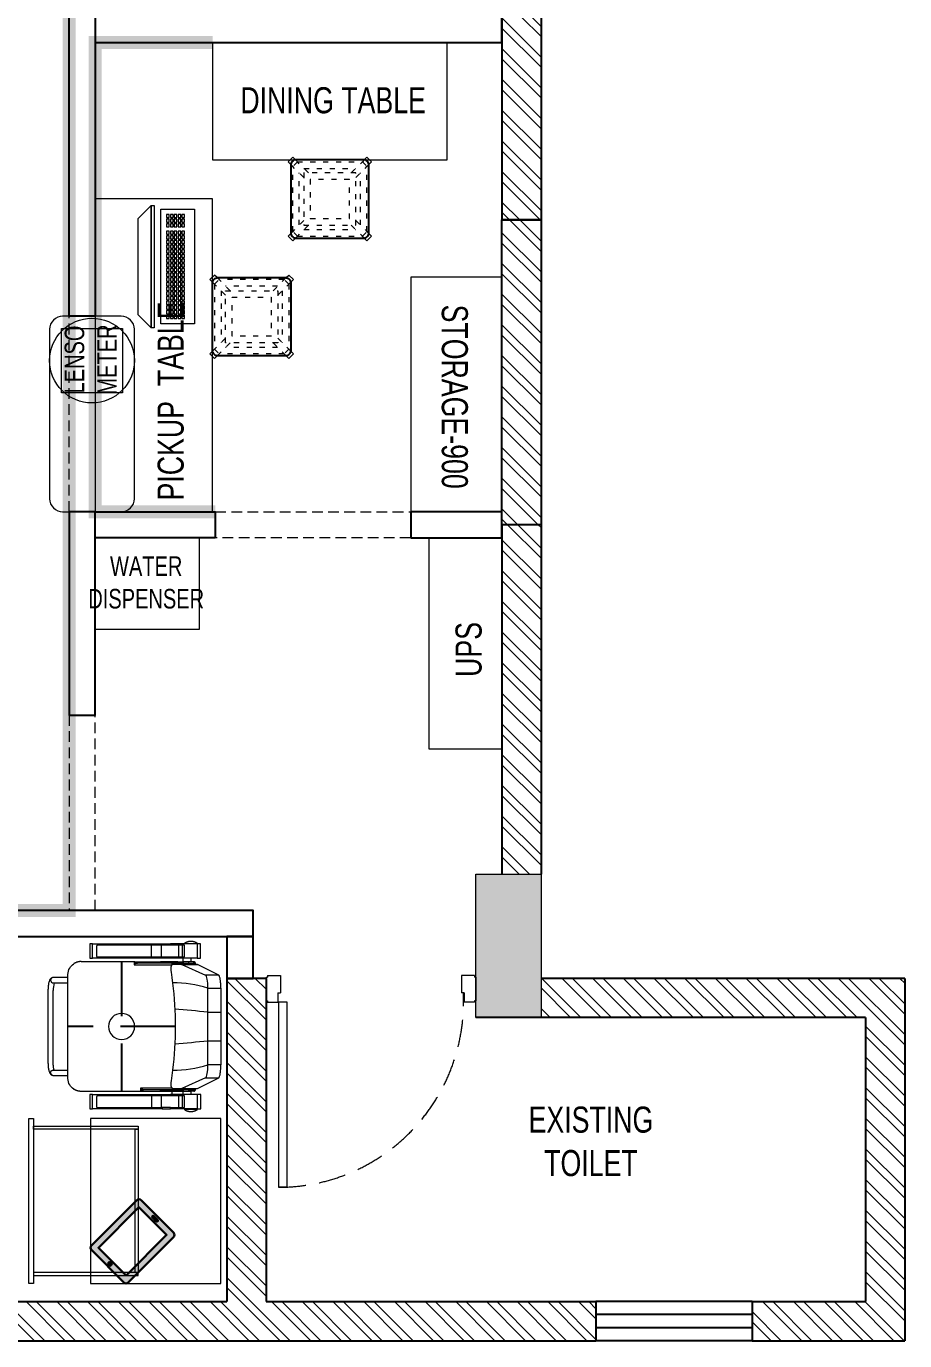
# Model space of a CAD drawing. Header units: feet. Extents: x 3060731 to 3073674, y -5462724 to -5455094.
# Drawn here: x 3070304 to 3073674, y -5462724 to -5457682 of the extents above; entities that cross this region are included whole.
import ezdxf

# ---------------------------------------------------------------- set-up
doc = ezdxf.new("R2010")
doc.units = ezdxf.units.FT
doc.header["$LTSCALE"] = 33
doc.header["$MEASUREMENT"] = 0
for name, pattern in [('a_p6_plan_L18$0$HIDDEN', [0.375, 0.25, -0.125]), ('ACAD_ISO03W100', [30, 12, -18]), ('HIDDEN', [9.525, 6.35, -3.175]), ('HIDDEN2', [4.7625, 3.175, -1.5875])]:
    doc.linetypes.add(name, pattern=pattern)
doc.layers.add('A-WALL', color=1, linetype='Continuous')
doc.layers.add('window', color=140, linetype='Continuous')
for name, color, linetype, lineweight in [('Column', 243, 'Continuous', 9), ('Door', 2, 'Continuous', 13), ('LENS-CURTAIN', 5, 'a_p6_plan_L18$0$HIDDEN', 9), ('LENS-DOOR', 34, 'Continuous', 20), ('LENS-FURNITURE', 13, 'Continuous', 9), ('LENS-PARTITION', 21, 'Continuous', 25), ('LENS-TEXT', 31, 'Continuous', 5), ('LENS_DIMENSION', 193, 'Continuous', 0), ('LENS_TEXT', 31, 'Continuous', 5), ('LK-EQPMT', 3, 'Continuous', 18), ('LK-FF&E WALL', 1, 'Continuous', 9), ('LK-FLUTTED FINISH', 20, 'Continuous', 30), ('LK-FURNITURE', 13, 'Continuous', 9), ('LK-IT', 3, 'Continuous', 18), ('LK-TILES FINISH', 251, 'Continuous', 5), ('LN-ELEVATION-1', 81, 'Continuous', 25), ('LN-ELEVATION-2', 103, 'Continuous', 20), ('LN-ELEVATION-3', 125, 'Continuous', 18), ('LN-ELEVATION-5', 167, 'Continuous', 5), ('LN-HATCH', 251, 'Continuous', 0)]:
    doc.layers.add(name, color=color, linetype=linetype, lineweight=lineweight)
doc.styles.add('LK TXT', font='GILC____.TTF', dxfattribs={"height": 100})
doc.styles.get("Standard").update_dxf_attribs({"font": 'GILC____.TTF'})
pattern_1 = [(315, (-2979398.29, 5461559.52), (58.8666395, 58.8666395), []), (315, (-2979398.29, 5461520.27), (58.8666395, 58.8666395), [])]

# ---------------------------------------------------------------- blocks, each defined once
blk = doc.blocks.new('*U42')
at = {"layer": 'LENS-DOOR'}
for p, q in [((548116.2, 1779287.2), (548116.2, 1778577.3)), ((548116.2, 1779287.2), (548149.7, 1779287.2)), ((548149.7, 1778577.3), (548149.7, 1779287.2)), ((547392.3, 1778571.7), (547397.9, 1778571.7)), ((547392.3, 1778481), (547392.3, 1778571.7)), ((547397.9, 1778577.3), (547437, 1778577.3)), ((547397.9, 1778571.7), (547397.9, 1778577.3)), ((547437, 1778540.9), (547437, 1778577.3)), ((547437, 1778540.9), (547448.2, 1778540.9)), ((547448.2, 1778475.4), (547448.2, 1778540.9)), ((548116.2, 1778577.3), (548149.7, 1778577.3)), ((548141.4, 1778475.4), (548141.4, 1778540.9)), ((548152.5, 1778540.9), (548141.4, 1778540.9)), ((548191.7, 1778577.3), (548152.5, 1778577.3)), ((548152.5, 1778540.9), (548152.5, 1778577.3)), ((548191.7, 1778571.7), (548191.7, 1778577.3)), ((548197.3, 1778571.7), (548191.7, 1778571.7)), ((548197.3, 1778481), (548197.3, 1778571.7)), ((547392.3, 1778481), (547397.9, 1778481)), ((547397.9, 1778475.4), (547397.9, 1778481)), ((547397.9, 1778475.4), (547448.2, 1778475.4)), ((548191.7, 1778475.4), (548141.4, 1778475.4)), ((548191.7, 1778475.4), (548191.7, 1778481)), ((548197.3, 1778481), (548191.7, 1778481))]:
    blk.add_line(p, q, dxfattribs=at)
at = {"layer": 'LENS-DOOR', "color": 7, "linetype": 'HIDDEN2'}
blk.add_ellipse((548149.7, 1778577.3), major_axis=(-710, 0), ratio=1, start_param=-1.570791, end_param=0.051209, dxfattribs=at)
blk = doc.blocks.new('A$C050f36e8')
at = {"layer": 'Column'}
h = blk.add_hatch(color=8, dxfattribs=at)
h.dxf.hatch_style = 1
h.paths.add_polyline_path([(-12530, 0), (-12530, 585), (-12910, 585), (-12910, 0)])
h.paths.add_polyline_path([(-12530, 7045), (-12530, 7630), (-12910, 7630), (-12910, 7045)])
h.paths.add_polyline_path([(-8595, 7305), (-8595, 7630), (-9265, 7630), (-9265, 7305)])
h.paths.add_polyline_path([(-8595, 0), (-8595, 325), (-9265, 325), (-9265, 0)])
h.paths.add_polyline_path([(-4755, 0), (-4755, 325), (-5430, 325), (-5430, 0)])
h.paths.add_polyline_path([(-4755, 7305), (-4755, 7630), (-5430, 7630), (-5430, 7305)])
h.paths.add_polyline_path([(-1395, 6990), (-1395, 7630), (-1645, 7630), (-1645, 6990)])
h.paths.add_polyline_path([(-1395, 1240), (-1395, 1790), (-1645, 1790), (-1645, 1240)])
at = {"layer": 'LN-HATCH'}
h = blk.add_hatch(dxfattribs=at)
h.set_pattern_fill('ANSI32', color=256, scale=222, angle=-90)
h.set_pattern_definition(pattern_1)
h.paths.add_polyline_path([(-1395, 4300), (-1395, 6990), (-1545, 6990), (-1545, 4300)])
h.paths.add_polyline_path([(-1395, 1790), (-1395, 3130), (-1545, 3130), (-1545, 1790)])
h.paths.add_polyline_path([(-150, 1240), (-150, 150), (-585, 150), (-585, 0), (0, 0), (0, 1390), (-1395, 1390), (-1395, 1240)])
h.paths.add_polyline_path([(-1185, 0), (-1185, 150), (-2450, 150), (-2450, 1390), (-2600, 1390), (-2600, 150), (-4755, 150), (-4755, 0)])
h.paths.add_polyline_path([(-1645, 7480), (-1645, 7630), (-4755, 7630), (-4755, 7480)])
h.paths.add_polyline_path([(-9265, 7480), (-9265, 7630), (-12530, 7630), (-12530, 7480)])
h.paths.add_polyline_path([(-9265, 0), (-9265, 150), (-12530, 150), (-12530, 0)])
h = blk.add_hatch(dxfattribs=at)
h.set_pattern_fill('ANSI32', color=256, scale=222, angle=-90)
h.set_pattern_definition(pattern_1)
h.paths.add_polyline_path([(-1545, 4300), (-1395, 4300), (-1395, 3130), (-1545, 3130)])
at = {"layer": 'A-WALL'}
for p, q in [((-1545, 6990), (-1545, 4300)), ((-1395, 6990), (-1395, 4300)), ((-1395, 4300), (-1545, 4300)), ((-1545, 3130), (-1545, 1790)), ((-1395, 3130), (-1545, 3130)), ((-1395, 3130), (-1395, 1790)), ((-2600, 1390), (-2600, 150)), ((-2450, 1390), (-2600, 1390)), ((-2450, 1390), (-2450, 150)), ((0, 1390), (-1395, 1390)), ((0, 1390), (0, 0)), ((-150, 1240), (-1645, 1240)), ((-150, 1240), (-150, 150)), ((-4755, 150), (-2600, 150)), ((-2450, 150), (-1185, 150)), ((-1185, 150), (-1185, 0)), ((-585, 150), (-1185, 150)), ((-585, 150), (-150, 150)), ((-585, 150), (-585, 0)), ((-4755, 0), (-1185, 0)), ((-585, 0), (-1185, 0)), ((-585, 0), (0, 0))]:
    blk.add_line(p, q, dxfattribs=at)
blk.add_lwpolyline([(-1545, 4300), (-1395, 4300), (-1395, 3130), (-1545, 3130)], close=True, dxfattribs=at)
at = {"layer": 'Column'}
blk.add_lwpolyline([(-1395, 1790), (-1395, 1240), (-1645, 1240), (-1645, 1790)], close=True, dxfattribs=at)
at = {"layer": 'window'}
for p, q in [((-585, 100), (-1185, 100)), ((-585, 50), (-1185, 50))]:
    blk.add_line(p, q, dxfattribs=at)
at = {"layer": 'Door', "rotation": 180.0000000081038}
blk.add_blockref('*U42', (545747.3, 1779875.8), dxfattribs=at)
blk = doc.blocks.new('TRIAL SET CABINET 633x500')
at = {"layer": 'LENS-FURNITURE'}
h = blk.add_hatch(color=9, dxfattribs=at)
h.dxf.hatch_style = 1
edge = h.paths.add_edge_path()
edge.add_line((-8.5, -982), (115.9, -857.5))
edge.add_arc((107.4, -849), 12, 315, 405)
edge.add_line((115.9, -840.5), (-58, -666.6))
edge.add_arc((-66.5, -675.1), 12, 45, 135)
edge.add_line((-75, -666.6), (-199.5, -791))
edge.add_arc((-191, -799.5), 12, 135, 225)
edge.add_line((-199.5, -808), (-25.5, -982))
edge.add_arc((-17, -973.5), 12, 225, 315)
h.paths.add_polyline_path([(-17, -955.1), (89, -849), (-66.5, -693.5), (-172.6, -799.5)], flags=16)
edge = h.paths.add_edge_path(flags=16)
edge.add_line((-138.3, -741.9), (-124.2, -727.8))
edge.add_arc((-121.3, -730.6), 4, 45, 135, ccw=False)
edge.add_arc((-121.3, -730.6), 4, -45, 45, ccw=False)
edge.add_line((-118.5, -733.4), (-132.6, -747.6))
edge.add_arc((-135.5, -744.7), 4, 225, 315, ccw=False)
edge.add_arc((-135.5, -744.7), 4, 135, 225, ccw=False)
edge = h.paths.add_edge_path(flags=16)
edge.add_arc((44.8, -910.9), 7, 0, 360)
at = {"layer": 'LENS-FURNITURE', "lineweight": 0}
h = blk.add_hatch(dxfattribs=at)
h.set_pattern_fill('ANSI31', color=252, scale=10, angle=405)
h.set_pattern_definition([(90, (-3772352.8758, -3684050.3276), (-1.25, 2e-16), [])])
edge = h.paths.add_edge_path()
edge.add_line((-138.3, -741.9), (-124.2, -727.8))
edge.add_arc((-121.3, -730.6), 4, 45, 135, ccw=False)
edge.add_arc((-121.3, -730.6), 4, -45, 45, ccw=False)
edge.add_line((-118.5, -733.4), (-132.6, -747.6))
edge.add_arc((-135.5, -744.7), 4, 225, 315, ccw=False)
edge.add_arc((-135.5, -744.7), 4, 135, 225, ccw=False)
edge = h.paths.add_edge_path()
edge.add_arc((44.8, -910.9), 7, 0, 360)
blk.add_circle((0, 0), 50.1)
at = {"layer": 'LENS-FURNITURE'}
blk.add_lwpolyline([(119.4, -352.5), (119.4, -985.5), (-380.6, -985.5), (-380.6, -352.5)], close=True, dxfattribs=at)
at = {"layer": 'LENS-FURNITURE', "color": 146}
for points in [[(338.5, -352.5), (338.5, -985.5), (356.5, -985.5), (356.5, -352.5)], [(-63.5, -382.5), (-63.5, -394.5), (338.5, -394.5), (338.5, -382.5)], [(-63.5, -394.5), (-63.5, -943.5), (-51.5, -943.5), (-51.5, -394.5)], [(-63.5, -955.5), (-63.5, -943.5), (338.5, -943.5), (338.5, -955.5)]]:
    blk.add_lwpolyline(points, close=True, dxfattribs=at)
at = {"layer": 'LENS-FURNITURE', "color": 18, "lineweight": 30}
for points in [[(-8.5, -982), (115.9, -857.5, 0.414214), (115.9, -840.5), (-58, -666.6, 0.414214), (-75, -666.6), (-199.5, -791, 0.414214), (-199.5, -808), (-25.5, -982, 0.414214)], [(-138.3, -741.9), (-124.2, -727.8, -0.414214), (-118.5, -727.8), (-118.5, -727.8, -0.414214), (-118.5, -733.4), (-132.6, -747.6, -0.414214), (-138.3, -747.6), (-138.3, -747.6, -0.414214)]]:
    blk.add_lwpolyline(points, format="xyb", close=True, dxfattribs=at)
blk.add_lwpolyline([(-17, -955.1), (89, -849), (-66.5, -693.5), (-172.6, -799.5)], close=True, dxfattribs=at)
blk.add_circle((44.8, -910.9), 7, dxfattribs=at)
blk = doc.blocks.new('CHAIR UNIT')
at = {"layer": 'Defpoints', "linetype": 'HIDDEN'}
for p, q in [((0, 205.7), (0, -205.7)), ((-249, 0), (249, 0))]:
    blk.add_line(p, q, dxfattribs=at)
at = {"layer": 'LENS-FURNITURE'}
for points in [[(-197, 372.7), (-237.8, 291.7), (-237.8, 231.2, 0.110434), (-238, 230.4), (-238, 199.5), (-238, 199.4)], [(238, 199.4), (238, 199.5), (238, 230.4, 0.107055), (237.8, 231.2), (237.8, 291.7), (197, 372.7)], [(236, 193.5, -0.026868), (242.5, 193.2), (242.5, 193.5), (242.5, 193.7), (242.4, 194.2), (242.4, 194.5), (242.3, 194.8), (242.3, 195), (242.2, 195.2), (242.2, 195.5), (242.1, 195.7), (242, 196), (242, 196.2), (241.9, 196.5), (241.7, 196.9), (241.5, 197.4), (241.3, 197.9), (241.2, 198.1), (240.9, 198.5), (240.8, 198.8), (240.6, 199), (240.3, 199.4), (240.2, 199.6), (240, 199.8), (239.9, 200), (239.7, 200.2), (239.5, 200.4), (239.4, 200.6), (239.2, 200.7), (239, 200.9), (238.8, 201.1), (238.4, 201.4), (238, 201.7)], [(249, 73.3, 0.004277), (236, 73.4), (236, 193.3)], [(-249, 48.3, -0.00446), (-236, 48.4), (-236, 48.4), (-236.4, 48.5), (-238.1, 49), (-240.7, 49.9), (-242.8, 50.7), (-244.4, 51.5), (-245.5, 52.3), (-245.3, 52.5), (-245.1, 52.6), (-244.8, 52.9), (-244.5, 53.3), (-244.4, 53.5), (-244.2, 53.7), (-244.1, 53.8), (-244, 54), (-243.9, 54.2), (-243.6, 54.6), (-243.5, 54.8), (-243.4, 55), (-243.3, 55.2), (-243.2, 55.4), (-243.1, 55.7), (-243.1, 55.9), (-243, 56.1), (-242.9, 56.3), (-242.8, 56.7), (-242.7, 57), (-242.7, 57.2), (-242.6, 57.4), (-242.6, 57.6), (-242.6, 57.9), (-242.5, 58.1), (-242.5, 58.5), (-242.5, 58.8), (-242.5, 59)]]:
    blk.add_lwpolyline(points, format="xyb", dxfattribs=at)
for points in [[(-147.2, 331.1), (-147.2, 380.6), (-151.5, 380.5), (-155.9, 380.4), (-160.1, 380.3), (-164.3, 380.1), (-168.3, 379.8), (-172.2, 379.4), (-175.9, 379), (-179.3, 378.5), (-182.5, 378), (-185.5, 377.5), (-188.1, 376.9), (-190.5, 376.2), (-192.5, 375.6), (-194.2, 374.9), (-195.5, 374.1), (-196.4, 373.4), (-197, 372.7), (-197, 322.4)], [(-147.2, 380.6), (147.2, 380.6)], [(-54.8, 331.1), (-54.8, 380.6)], [(54.8, 331.1), (54.8, 380.6)], [(197, 322.4), (197, 372.7), (196.5, 373.4), (195.5, 374.1), (194.2, 374.9), (192.5, 375.6), (190.5, 376.2), (188.2, 376.9), (185.5, 377.5), (182.6, 378), (179.4, 378.5), (175.9, 379), (172.2, 379.4), (168.4, 379.8), (164.3, 380.1), (160.2, 380.3), (155.9, 380.4), (151.6, 380.5), (147.2, 380.6), (147.2, 331.1)], [(-261.5, 290.2), (-261.5, 303.2), (-316.5, 303.2), (-316.5, 290.2), (-261.5, 290.2), (-261.5, 187)], [(-237.8, 231.2), (-197, 322.4)], [(147.2, 331.1), (-147.2, 331.1)], [(197, 322.4), (237.8, 231.2)], [(197, 321.2), (197, 321.7), (197, 321.9)], [(316.5, 290.4), (316.5, 303.4), (261.5, 303.4), (261.5, 290.4), (316.5, 290.4), (316.5, 187.2)], [(-316.5, 290.7), (-318.5, 290.7), (-318.8, 290.3), (-319.1, 289.9), (-319.3, 289.4), (-319.9, 288.6), (-320.1, 288.1), (-320.4, 287.7), (-320.9, 286.8), (-321.2, 286.4), (-321.4, 285.9), (-321.6, 285.5), (-321.8, 285), (-322.3, 284.1), (-322.5, 283.6), (-322.7, 283.2), (-322.9, 282.7), (-323.1, 282.2), (-323.3, 281.8), (-323.5, 281.3), (-323.8, 280.4), (-324, 279.9), (-324.1, 279.4), (-324.5, 278.4), (-324.6, 277.9), (-324.7, 277.5), (-324.9, 277), (-325, 276.5), (-325.2, 275.5), (-325.5, 274.5), (-325.6, 274), (-325.7, 273.5), (-325.9, 272), (-326.1, 270.5), (-326.1, 270), (-326.2, 269.5), (-326.2, 269), (-326.3, 268.5), (-326.3, 268), (-326.3, 267.5), (-326.3, 267), (-326.3, 266.5), (-326.4, 266), (-326.4, 265.4), (-326.3, 264.9), (-326.3, 264.4), (-326.3, 263.9), (-326.3, 262.9), (-326.2, 262.4), (-326.2, 261.9), (-326.1, 261.4), (-326.1, 260.9), (-325.9, 259.4), (-325.8, 258.9), (-325.7, 258.4), (-325.7, 257.9), (-325.6, 257.4), (-325.5, 256.9), (-325.4, 256.4), (-325.2, 255.9), (-325, 254.9), (-324.9, 254.4), (-324.7, 253.9), (-324.6, 253.4), (-324.5, 253), (-324, 251.5), (-323.8, 251), (-323.6, 250.5), (-323.5, 250.1), (-323.3, 249.6), (-323.1, 249.1), (-322.9, 248.7), (-322.7, 248.2), (-322.5, 247.7), (-322.3, 247.3), (-321.8, 246.4), (-321.6, 245.9), (-321.4, 245.5), (-321.2, 245), (-320.7, 244.1), (-320.4, 243.7), (-320.1, 243.2), (-319.9, 242.8), (-319.3, 242), (-319.1, 241.5), (-318.8, 241.1), (-318.5, 240.7), (-316.5, 240.7)], [(-318.5, 240.7), (-318.5, 290.7)], [(-316.5, 290.2), (-316.5, 187)], [(-248.5, 265.7), (-249.5, 266.7), (-261.5, 266.7)], [(-249.5, 234.7), (-249.5, 266.7)], [(-238, 277.2), (-242, 277.2), (-242, 283.1), (-242.2, 283.1), (-242.6, 283.1), (-242.8, 283), (-243, 283), (-243.1, 283), (-243.3, 283), (-243.5, 282.9), (-243.7, 282.9), (-244.1, 282.8), (-244.2, 282.7), (-244.4, 282.6), (-244.8, 282.5), (-244.9, 282.4), (-245.1, 282.3), (-245.3, 282.2), (-245.6, 282), (-245.8, 281.9), (-245.9, 281.8), (-246.1, 281.7), (-246.2, 281.5), (-246.4, 281.4), (-246.5, 281.3), (-246.6, 281.2), (-246.8, 281), (-246.9, 280.9), (-247, 280.7), (-247.1, 280.6), (-247.4, 280.3), (-247.5, 280.1), (-247.6, 280), (-247.7, 279.8), (-247.8, 279.6), (-247.9, 279.3), (-248.1, 278.9), (-248.2, 278.6), (-248.3, 278.4), (-248.3, 278.2), (-248.4, 278), (-248.4, 277.8), (-248.4, 277.6), (-248.4, 277.4), (-248.5, 277.3), (-248.5, 277.1), (-248.5, 276.9), (-248.5, 276.7)], [(-242.5, 257.7), (-242.5, 276.7), (-248.5, 276.7), (-248.5, 257.7)], [(-242.5, 249.3), (-242.5, 249.4), (-242.4, 249.6), (-242.2, 249.6), (-242, 249.6), (-242, 277.2), (-242.1, 277.2), (-242.1, 277.2), (-242.2, 277.1), (-242.2, 277.1), (-242.3, 277.1), (-242.3, 277), (-242.4, 277), (-242.4, 277), (-242.5, 276.9), (-242.5, 276.8), (-242.5, 276.8), (-242.5, 276.7), (-242.5, 276.7)], [(-238, 283.1), (-242, 283.1)], [(-238, 230.2), (-238, 230.4), (-238, 290.9), (-238, 291), (-238, 291.1), (-237.9, 291.2), (-237.9, 291.3), (-237.9, 291.4), (-237.9, 291.5), (-237.8, 291.6), (-237.8, 291.7)], [(238, 230.2), (238, 230.4), (238, 290.9), (238, 291), (238, 291.1), (238, 291.2), (238, 291.3), (237.9, 291.4), (237.9, 291.5), (237.9, 291.6), (237.8, 291.7)], [(248.5, 276.7), (248.5, 277.3), (248.4, 277.4), (248.4, 277.6), (248.4, 277.8), (248.4, 278), (248.3, 278.2), (248.1, 278.7), (248.1, 278.9), (247.9, 279.3), (247.9, 279.4), (247.8, 279.6), (247.7, 279.8), (247.6, 280), (247.5, 280.1), (247.4, 280.3), (247.1, 280.6), (247, 280.7), (246.9, 280.9), (246.8, 281), (246.6, 281.2), (246.5, 281.3), (246.1, 281.7), (245.9, 281.8), (245.8, 281.9), (245.6, 282), (245.3, 282.2), (245.1, 282.3), (244.9, 282.4), (244.8, 282.5), (244.4, 282.6), (244.2, 282.7), (244.1, 282.8), (243.9, 282.8), (243.7, 282.9), (243.5, 282.9), (243.3, 283), (243.1, 283), (242.9, 283), (242.8, 283), (242.6, 283.1), (242.2, 283.1), (242, 283.1), (242, 277.2), (238, 277.2)], [(242, 283.1), (238, 283.1)], [(242.5, 249.3), (242.4, 249.5), (242.4, 249.5), (242.4, 249.5), (242.4, 249.5), (242.2, 249.6), (242, 249.6), (242, 277.2), (242.1, 277.2), (242.1, 277.2), (242.2, 277.1), (242.2, 277.1), (242.3, 277.1), (242.3, 277), (242.4, 277), (242.4, 277), (242.5, 276.9), (242.5, 276.8), (242.5, 276.8), (242.5, 276.7), (242.5, 276.7)], [(242.5, 257.7), (242.5, 276.7), (248.5, 276.7), (248.5, 257.7)], [(261.5, 266.9), (249.5, 266.9), (248.5, 265.9)], [(249.5, 266.9), (249.5, 234.9)], [(261.5, 290.4), (261.5, 187.2)], [(316.5, 240.9), (318.5, 240.9), (318.8, 241.3), (319.1, 241.7), (319.6, 242.6), (320.1, 243.4), (320.7, 244.3), (320.9, 244.8), (321.2, 245.2), (321.4, 245.6), (321.6, 246.1), (321.8, 246.5), (322.1, 247), (322.3, 247.5), (322.5, 247.9), (322.7, 248.4), (322.9, 248.9), (323.1, 249.3), (323.3, 249.8), (323.5, 250.3), (323.8, 251.2), (324, 251.7), (324.1, 252.2), (324.5, 253.1), (324.6, 253.6), (324.9, 254.6), (325, 255.1), (325.2, 256.1), (325.4, 256.6), (325.5, 257.1), (325.6, 257.6), (325.7, 258.1), (325.7, 258.6), (325.8, 259.1), (326, 260.1), (326.1, 261.1), (326.1, 261.6), (326.2, 262.1), (326.3, 263.1), (326.3, 263.6), (326.3, 264.1), (326.3, 264.6), (326.3, 265.1), (326.4, 265.6), (326.4, 266.1), (326.3, 266.6), (326.3, 267.1), (326.3, 267.7), (326.3, 268.2), (326.3, 268.7), (326.2, 269.7), (326.1, 270.2), (326.1, 270.7), (326, 271.7), (325.8, 272.7), (325.7, 273.2), (325.7, 273.7), (325.5, 274.7), (325.4, 275.2), (325.2, 275.7), (325, 276.7), (324.9, 277.2), (324.7, 277.6), (324.6, 278.1), (324.5, 278.6), (324.1, 279.6), (324, 280.1), (323.8, 280.6), (323.5, 281.5), (323.3, 282), (322.9, 282.9), (322.7, 283.4), (322.3, 284.3), (321.8, 285.2), (321.6, 285.7), (321.4, 286.1), (321.2, 286.6), (320.9, 287), (320.7, 287.5), (320.1, 288.3), (319.9, 288.8), (319.6, 289.2), (319.3, 289.6), (319.1, 290), (318.8, 290.5), (318.5, 290.9), (316.5, 290.9)], [(318.5, 290.9), (318.5, 240.9)], [(-266.5, 187), (-266.5, 241.7), (-311.5, 241.7), (-311.5, 187)], [(-266.5, 233.8), (-311.5, 233.8)], [(-266.5, 219.8), (-311.5, 219.8)], [(-261.5, 234.7), (-249.5, 234.7), (-248.5, 235.7)], [(-248.5, 215.4), (-248.5, 209.6), (-242.5, 209.6), (-242.5, 215.4), (-248.5, 215.4), (-248.5, 235.9)], [(-248.5, 209.6), (-248.5, 149.4)], [(-238, 201.8), (-238.2, 201.6), (-238.4, 201.5), (-238.6, 201.3), (-238.8, 201.1), (-238.9, 200.9), (-239.1, 200.8), (-239.3, 200.6), (-239.5, 200.4), (-239.7, 200.2), (-239.8, 200), (-240, 199.8), (-240.2, 199.6), (-240.3, 199.4), (-240.5, 199.2), (-240.6, 199), (-240.9, 198.6), (-241.1, 198.1), (-241.2, 197.9), (-241.4, 197.7), (-241.5, 197.4), (-241.6, 197.2), (-241.7, 197), (-241.8, 196.7), (-241.9, 196.5), (-241.9, 196.2), (-242, 196), (-242.1, 195.8), (-242.2, 195.5), (-242.2, 195.3), (-242.3, 195), (-242.3, 194.8), (-242.4, 194.5), (-242.4, 194), (-242.5, 193.7), (-242.5, 193.2), (-242.5, 232.1), (-242.2, 236.1), (-241.2, 240.1), (-239.5, 243.8), (-238, 246)], [(-242.5, 235.9), (-242.5, 215.4)], [(-242.5, 222.6), (-242.4, 223), (-242.4, 223.1), (-242.4, 223.1), (-242.4, 223.1), (-242.2, 223.4), (-242, 223.6)], [(-242.5, 209.6), (-242.5, 149.4)], [(-242, 249.6), (-240.7, 249.6), (-239.3, 249.6), (-238, 249.5)], [(-214.9, 189.4), (-208.1, 190.4), (-187.4, 193.3), (-166.6, 195.9), (-145.8, 198.2), (-125, 200.2), (-104.2, 201.9), (-83.3, 203.3), (-62.4, 204.4), (-41.5, 205.2), (-20.6, 205.7), (0.3, 205.8), (21.2, 205.6), (42.1, 205.2), (63, 204.4), (83.9, 203.3), (104.8, 201.9), (125.6, 200.2), (146.5, 198.2), (167.2, 195.8), (188, 193.2), (208.7, 190.3), (214.9, 189.4)], [(238, 246.1), (238.5, 245.4), (240.2, 242.4), (241.5, 239.1), (242.2, 235.6), (242.5, 232.1), (242.5, 193.2), (242.5, 84), (242.2, 81.9), (241.2, 79.8), (239.7, 77.4), (237.7, 75), (236, 73.4), (236, 73.4), (236.4, 73.5), (238.1, 74), (240.7, 74.9), (242.8, 75.7), (244.4, 76.5), (245.5, 77.3), (245.3, 77.5), (245.1, 77.6), (244.8, 77.9), (244.5, 78.3), (244.4, 78.5), (244.2, 78.7), (244.1, 78.8), (243.9, 79.2), (243.8, 79.4), (243.6, 79.6), (243.5, 79.8), (243.4, 80), (243.3, 80.2), (243.2, 80.4), (243.1, 80.7), (243.1, 80.9), (243, 81.1), (242.9, 81.3), (242.8, 81.7), (242.7, 82), (242.7, 82.2), (242.6, 82.4), (242.6, 82.6), (242.6, 82.9), (242.5, 83.1), (242.5, 83.5), (242.5, 83.8), (242.5, 84)], [(238, 249.5), (239.3, 249.6), (242, 249.6)], [(242, 223.7), (242.2, 223.4), (242.4, 223.2), (242.5, 223), (242.5, 222.7)], [(242.5, 214.3), (242.5, 209.8), (248.5, 209.8), (248.5, 214.3), (242.5, 214.3), (242.5, 235.9)], [(242.5, 149.5), (242.5, 209.8)], [(248.5, 235.9), (249.5, 234.9), (261.5, 234.9)], [(248.5, 214.3), (248.5, 235.9)], [(248.5, 149.5), (248.5, 209.8)], [(311.5, 187.2), (311.5, 241.8), (266.5, 241.8), (266.5, 187.2)], [(311.5, 234), (266.5, 234)], [(311.5, 220), (266.5, 220)], [(-316.5, 155.2), (-316.5, 187), (-311.5, 187), (-311.5, 155.2)], [(-316.5, -111.8), (-316.5, 155.2), (-311.5, 155.2), (-311.5, -91.8), (-311.5, -92), (-311.5, -92.1), (-311.5, -92.3), (-311.5, -92.5), (-311.4, -92.7), (-311.4, -93), (-311.3, -93.2), (-311.3, -93.3), (-311.2, -93.6), (-311.1, -93.8), (-311, -93.9), (-310.9, -94.1), (-310.9, -94.3), (-310.6, -94.7), (-310.5, -94.8), (-310.4, -95), (-310.3, -95.1), (-310.1, -95.2), (-309.9, -95.5), (-309.8, -95.6), (-309.7, -95.7), (-309.2, -96), (-309.1, -96.1), (-309, -96.2), (-308.8, -96.2), (-308.5, -96.4), (-308.2, -96.5), (-308, -96.6), (-307.7, -96.7), (-307.5, -96.7), (-307.3, -96.7), (-307.2, -96.8), (-307, -96.8), (-306.8, -96.8), (-306.7, -96.8), (-306.5, -96.8), (-271.5, -96.8), (-271.3, -96.8), (-271.2, -96.8), (-271, -96.8), (-270.8, -96.8), (-270.5, -96.7), (-270.3, -96.7), (-270, -96.6), (-269.8, -96.5), (-269.7, -96.5), (-269.5, -96.4), (-269.2, -96.2), (-269.1, -96.2), (-268.9, -96.1), (-268.8, -96), (-268.6, -95.9), (-268.3, -95.7), (-268.2, -95.6), (-268.1, -95.5), (-267.8, -95.2), (-267.7, -95.1), (-267.6, -95), (-267.5, -94.8), (-267.4, -94.7), (-267.3, -94.5), (-267.2, -94.4), (-267.1, -94.1), (-267, -93.9), (-266.9, -93.6), (-266.8, -93.5), (-266.7, -93.3), (-266.7, -93.2), (-266.6, -93), (-266.6, -92.7), (-266.5, -92.5), (-266.5, -92.3), (-266.5, -92), (-266.5, -91.8), (-266.5, 155.2), (-261.5, 155.2), (-261.5, -111.8)], [(-266.5, 152.7), (-311.5, 152.7)], [(-266.5, 155.2), (-266.5, 187), (-261.5, 187), (-261.5, 155.2)], [(-236, 193.5), (-236.5, 193.5), (-237.1, 193.5), (-238.2, 193.5), (-238.7, 193.5), (-239.2, 193.5), (-239.8, 193.4), (-240.3, 193.4), (-241.4, 193.3), (-242, 193.3), (-242.5, 193.2), (-242.5, 59), (-242.2, 57), (-241.2, 54.8), (-239.8, 52.5), (-237.7, 50), (-236, 48.4), (-236, 193.4)], [(-238, 199.5), (-238, 199.4), (-238, 199.1), (-238, 198.6), (-237.9, 198.4), (-237.9, 197.9), (-237.8, 197.7), (-237.7, 197.2), (-237.7, 197), (-237.6, 196.7), (-237.6, 196.5), (-237.5, 196.3), (-237.4, 196), (-237.3, 195.8), (-237.2, 195.6), (-237.1, 195.4), (-237, 195.1), (-236.9, 194.9), (-236.8, 194.7), (-236.5, 194.1), (-236.3, 193.9), (-236.2, 193.7), (-236.1, 193.5), (-235.8, 193.1), (-235.5, 192.7), (-235.3, 192.6), (-235.1, 192.4), (-235, 192.2), (-234.8, 192), (-234.6, 191.9), (-234.2, 191.6), (-233.9, 191.3), (-233.5, 191), (-233.3, 190.9), (-233, 190.7), (-232.6, 190.5), (-232.4, 190.4), (-232, 190.2), (-231.7, 190.1), (-231.5, 190), (-231.1, 189.8), (-230.8, 189.8), (-230.6, 189.7), (-230.4, 189.7), (-230.1, 189.6), (-229.9, 189.5), (-229.7, 189.5), (-229.4, 189.5), (-228.9, 189.4), (-228.7, 189.4), (-228.5, 189.4), (-228.2, 189.4), (-228, 189.4), (-214.9, 189.4)], [(214.9, 189.4), (228, 189.4), (228.3, 189.4), (228.5, 189.4), (228.7, 189.4), (229, 189.4), (229.5, 189.5), (229.7, 189.5), (229.9, 189.5), (230.6, 189.7), (230.9, 189.8), (231.1, 189.8), (231.3, 189.9), (231.6, 190), (231.8, 190.1), (232, 190.2), (232.2, 190.3), (232.4, 190.4), (232.7, 190.5), (233.1, 190.7), (233.3, 190.9), (233.5, 191), (233.9, 191.3), (234.3, 191.6), (234.6, 191.9), (234.8, 192), (235, 192.2), (235.2, 192.4), (235.3, 192.6), (235.5, 192.7), (235.8, 193.1), (236.1, 193.5), (236.4, 193.9), (236.5, 194.1), (236.6, 194.3), (236.9, 194.7), (237, 194.9), (237.1, 195.1), (237.2, 195.4), (237.3, 195.6), (237.4, 195.8), (237.5, 196), (237.5, 196.3), (237.6, 196.5), (237.7, 196.7), (237.8, 197.4), (237.9, 197.7), (237.9, 197.9), (238, 198.4), (238, 198.6), (238, 198.9), (238, 199.1), (238, 199.4), (238, 199.5)], [(261.5, 194), (248.5, 194)], [(261.5, 155.4), (261.5, 187.2), (266.5, 187.2), (266.5, 155.4)], [(316.5, 155.4), (316.5, -111.6), (261.5, -111.6), (261.5, -121.6), (316.5, -121.6), (316.5, -111.6)], [(261.5, -111.6), (261.5, 155.4), (266.5, 155.4), (266.5, -91.6), (266.5, -91.8), (266.5, -91.9), (266.5, -92.1), (266.5, -92.3), (266.6, -92.5), (266.6, -92.6), (266.6, -92.8), (266.7, -93.1), (266.8, -93.3), (266.8, -93.4), (266.9, -93.6), (267, -93.8), (267.1, -93.9), (267.1, -94.1), (267.2, -94.2), (267.3, -94.4), (267.4, -94.5), (267.5, -94.6), (267.6, -94.8), (267.7, -94.9), (267.8, -95), (268.1, -95.3), (268.2, -95.4), (268.3, -95.5), (268.6, -95.7), (268.8, -95.8), (268.9, -95.9), (269, -96), (269.4, -96.1), (269.8, -96.3), (270, -96.4), (270.3, -96.5), (270.5, -96.5), (270.6, -96.5), (270.8, -96.6), (271, -96.6), (271.2, -96.6), (271.5, -96.6), (306.5, -96.6), (306.7, -96.6), (306.8, -96.6), (307, -96.6), (307.2, -96.6), (307.3, -96.5), (307.5, -96.5), (307.7, -96.5), (308, -96.4), (308.2, -96.3), (308.3, -96.3), (308.6, -96.1), (308.8, -96), (308.9, -96), (309.1, -95.9), (309.2, -95.8), (309.4, -95.7), (309.7, -95.5), (309.8, -95.4), (309.9, -95.3), (310.1, -95), (310.3, -94.9), (310.4, -94.8), (310.6, -94.5), (310.7, -94.4), (310.8, -94.2), (310.9, -94.1), (310.9, -93.9), (311, -93.8), (311.1, -93.4), (311.2, -93.3), (311.3, -93.1), (311.4, -92.8), (311.4, -92.6), (311.4, -92.5), (311.5, -92.3), (311.5, -92.1), (311.5, -91.9), (311.5, -91.8), (311.5, -91.6), (311.5, 155.4)], [(311.5, 152.9), (266.5, 152.9)], [(-266.5, 115.3), (-311.5, 115.3)], [(-248.5, 50.7), (-248.5, 52.8), (-248.5, 149.4), (-242.5, 149.4), (-242.5, 61.3)], [(248.5, 75.6), (248.5, 149.5), (242.5, 149.5), (242.5, 83.8)], [(311.5, 115.5), (266.5, 115.5)], [(-249, -155.7), (-249, 48.3), (-249, 48.5), (-249, 48.6), (-249, 48.8), (-249, 49), (-248.9, 49.2), (-248.9, 49.4), (-248.9, 49.6), (-248.8, 49.8), (-248.8, 49.9), (-248.7, 50.1), (-248.6, 50.5), (-248.4, 50.8), (-248.4, 51), (-248.3, 51.1), (-248.2, 51.3), (-248, 51.6), (-247.9, 51.8), (-247.8, 51.9), (-247.6, 52.1), (-247.5, 52.2), (-247.3, 52.5), (-247.1, 52.6), (-247, 52.7), (-246.9, 52.9), (-246.7, 53), (-246.6, 53.1), (-246.3, 52.9), (-245.5, 52.3)], [(-248.5, 52.8), (-246.9, 52.8)], [(-246.6, 53.1), (-246.2, 53.4), (-245.8, 53.7), (-245.5, 54), (-245.1, 54.4), (-245, 54.6), (-244.7, 54.9), (-244.5, 55.1), (-244.4, 55.3), (-244.2, 55.5), (-244.1, 55.7), (-244, 55.9), (-243.9, 56.1), (-243.6, 56.5), (-243.5, 56.8), (-243.4, 57), (-243.3, 57.2), (-243.2, 57.4), (-243.1, 57.9), (-242.9, 58.3), (-242.8, 58.8), (-242.7, 59), (-242.7, 59.2), (-242.6, 59.5), (-242.6, 59.7), (-242.6, 59.9), (-242.5, 60.2), (-242.5, 60.7), (-242.5, 60.9), (-242.5, 61.1)], [(246.5, 78.1), (246.2, 77.9), (245.5, 77.3)], [(248.5, 75.7), (248.7, 75.2), (248.7, 75), (248.8, 74.8), (248.8, 74.7), (248.9, 74.5), (249, 74), (249, 73.8), (249, 73.5), (249, 73.3), (249, -155.7)], [(-249, -155.7), (-249, -156.3), (-249, -156.8), (-249, -157.3), (-249, -157.9), (-248.9, -158.4), (-248.9, -159.5), (-248.8, -160), (-248.7, -161.1), (-248.7, -161.6), (-248.6, -162.1), (-248.5, -162.7), (-248.4, -163.7), (-248.3, -164.2), (-248.1, -165.3), (-248, -165.8), (-247.9, -166.3), (-247.7, -166.9), (-247.6, -167.4), (-247.5, -167.9), (-247.2, -168.9), (-246.9, -170), (-246.8, -170.5), (-246.4, -171.5), (-246.3, -172), (-246.1, -172.5), (-245.9, -173), (-245.7, -173.5), (-245.5, -174), (-245.3, -174.5), (-244.7, -176), (-244.5, -176.5), (-243.8, -177.9), (-243.1, -179.3), (-242.6, -180.3), (-242.3, -180.7), (-242, -181.2), (-241.7, -181.7), (-241.2, -182.6), (-240.9, -183)], [(-199, -205.7), (-199, -205.7), (-205.8, -205.3), (-212.4, -203.9), (-218.3, -201.8), (-224, -199), (-228.7, -196), (-233, -192.4), (-236.9, -188.4), (-240.9, -183), (-240.9, -183.1), (-240.9, -183.1)], [(249, -155.7), (249, -156.3), (249, -156.8), (249, -157.3), (248.9, -157.9), (248.9, -158.4), (248.9, -159.5), (248.8, -160), (248.8, -160.5), (248.7, -161.1), (248.7, -161.6), (248.6, -162.1), (248.5, -162.7), (248.4, -163.7), (248.3, -164.2), (248.2, -164.8), (248.1, -165.3), (248, -165.8), (247.9, -166.3), (247.7, -166.9), (247.6, -167.4), (247.5, -167.9), (247.2, -168.9), (246.9, -170), (246.8, -170.5), (246.4, -171.5), (246.3, -172), (246.1, -172.5), (245.9, -173), (245.7, -173.5), (245.5, -174), (245.3, -174.5), (245.1, -175), (244.7, -176), (244.5, -176.5), (244, -177.4), (243.8, -177.9), (243.6, -178.4), (243.1, -179.3), (242.8, -179.8), (242, -181.2), (241.7, -181.7), (241.2, -182.6), (240.9, -183), (236.9, -188.4), (233, -192.4), (228.7, -196), (224, -199), (218.3, -201.8), (212.4, -203.9), (205.8, -205.3), (199, -205.7), (199, -205.7)], [(199, -205.7), (-199, -205.7)], [(-187.5, -205.7), (-187.5, -262.7), (-187.4, -264.6), (-186.9, -266.5), (-186.2, -268.2), (-185.3, -269.8), (-184.3, -271.2), (-183, -272.5), (-181.5, -273.7), (-179.7, -274.9), (-177.6, -276.1), (-175, -277.2), (-172, -278.2), (-169, -279.1), (-165.8, -279.8), (-162.6, -280.5), (-159.2, -281), (-155.7, -281.4), (-152.2, -281.8), (-148.5, -282.1), (-144.8, -282.3), (-141.1, -282.4), (-137.5, -282.4), (137.5, -282.4), (139.5, -282.4), (143.2, -282.3), (146.9, -282.2), (150.6, -281.9), (154.2, -281.6), (157.6, -281.2), (161, -280.7), (164.3, -280.1), (167.4, -279.5), (170.3, -278.7), (173.2, -277.8), (175.9, -276.8), (178.6, -275.6), (180.7, -274.3), (182.4, -273), (183.8, -271.7), (185, -270.2), (186, -268.6), (186.8, -266.9), (187.3, -265.1), (187.5, -263.3), (187.5, -262.7), (187.5, -205.7)], [(-177.5, -272.4), (-177.3, -272.4), (-176.8, -272.4), (-176.3, -272.4), (-176.1, -272.3), (-175.8, -272.3), (-175.6, -272.3), (-175.4, -272.2), (-175.1, -272.2), (-174.9, -272.1), (-174.4, -272), (-174.2, -271.9), (-174, -271.8), (-173.8, -271.7), (-173.3, -271.6), (-173.1, -271.5), (-172.5, -271.1), (-172.3, -271), (-171.9, -270.8), (-171.5, -270.5), (-171.1, -270.2), (-170.9, -270), (-170.8, -269.9), (-170.4, -269.6), (-170.1, -269.2), (-169.9, -269), (-169.6, -268.7), (-169.5, -268.5), (-169.3, -268.3), (-169.2, -268.1), (-169.1, -267.9), (-168.9, -267.7), (-168.7, -267.3), (-168.5, -266.9), (-168.4, -266.6), (-168.3, -266.4), (-168.2, -266.2), (-168.1, -266), (-168, -265.8), (-167.9, -265.3), (-167.8, -265.1), (-167.8, -264.8), (-167.7, -264.6), (-167.7, -264.4), (-167.6, -264.1), (-167.6, -263.9), (-167.6, -263.7), (-167.5, -263), (-167.5, -262.7), (-167.5, -205.7)], [(177.5, -272.4), (177.3, -272.4), (176.8, -272.4), (176.3, -272.4), (176.1, -272.3), (175.8, -272.3), (175.6, -272.3), (175.4, -272.2), (175.1, -272.2), (174.9, -272.1), (174.4, -272), (174.2, -271.9), (174, -271.8), (173.8, -271.7), (173.3, -271.6), (173.1, -271.5), (172.9, -271.4), (172.7, -271.2), (172.5, -271.1), (172.3, -271), (171.9, -270.8), (171.7, -270.6), (171.5, -270.5), (171.3, -270.3), (171.1, -270.2), (170.9, -270), (170.8, -269.9), (170.4, -269.6), (169.9, -269), (169.8, -268.9), (169.6, -268.7), (169.5, -268.5), (169.3, -268.3), (169.2, -268.1), (169.1, -267.9), (168.9, -267.7), (168.7, -267.3), (168.5, -266.9), (168.4, -266.6), (168.3, -266.4), (168.2, -266.2), (168.1, -266), (168, -265.8), (167.9, -265.5), (167.8, -265.1), (167.8, -264.8), (167.7, -264.6), (167.7, -264.4), (167.6, -264.1), (167.6, -263.9), (167.6, -263.7), (167.5, -263), (167.5, -262.7), (167.5, -205.7)], [(-187.5, -262.7), (-187.5, -263.2), (-187.4, -263.7), (-187.4, -264.1), (-187.3, -264.4), (-187.3, -264.6), (-187.2, -264.8), (-187.2, -265.1), (-187.1, -265.3), (-187, -265.8), (-186.9, -266), (-186.8, -266.2), (-186.7, -266.4), (-186.6, -266.6), (-186.5, -266.9), (-186.3, -267.3), (-186.1, -267.7), (-185.9, -267.9), (-185.8, -268.1), (-185.7, -268.3), (-185.5, -268.5), (-185.4, -268.7), (-185.1, -269), (-184.9, -269.2), (-184.6, -269.6), (-184.2, -269.9), (-183.9, -270.2), (-183.7, -270.3), (-183.5, -270.5), (-183.1, -270.8), (-182.7, -271), (-182.5, -271.1), (-181.9, -271.5), (-181.7, -271.6), (-181.2, -271.7), (-181, -271.8), (-180.8, -271.9), (-180.5, -272), (-180.1, -272.1), (-179.9, -272.2), (-179.6, -272.2), (-179.4, -272.3), (-179.2, -272.3), (-178.9, -272.3), (-178.7, -272.4), (-178.2, -272.4), (-177.7, -272.4), (-177.5, -272.4)], [(167.5, -258.6), (166.8, -258.9), (165.4, -259.4), (163.6, -259.8), (161.5, -260.3), (159.2, -260.7), (156.7, -261.1), (153.9, -261.5), (150.9, -261.8), (147.8, -262.1), (144.6, -262.3), (141.3, -262.4), (138.1, -262.4), (137.5, -262.4), (-137.5, -262.4)], [(177.5, -272.4), (177.7, -272.4), (178.2, -272.4), (178.7, -272.4), (178.9, -272.3), (179.2, -272.3), (179.4, -272.3), (179.6, -272.2), (179.9, -272.2), (180.1, -272.1), (180.5, -272), (180.8, -271.9), (181, -271.8), (181.2, -271.7), (181.7, -271.6), (181.9, -271.5), (182.5, -271.1), (182.7, -271), (182.9, -270.9), (183.1, -270.8), (183.3, -270.6), (183.5, -270.5), (183.7, -270.3), (183.9, -270.2), (184.2, -269.9), (184.6, -269.6), (184.9, -269.2), (185.1, -269), (185.2, -268.9), (185.4, -268.7), (185.7, -268.3), (185.8, -268.1), (185.9, -267.9), (186.1, -267.7), (186.3, -267.3), (186.5, -266.9), (186.6, -266.6), (186.7, -266.4), (186.8, -266.2), (187, -265.8), (187.1, -265.3), (187.2, -265.1), (187.2, -264.8), (187.3, -264.6), (187.3, -264.4), (187.4, -264.1), (187.4, -263.9), (187.5, -263.4), (187.5, -263.2), (187.5, -262.7)]]:
    blk.add_lwpolyline(points, dxfattribs=at)
for points in [[(-248.5, 235.9), (-242.5, 235.9), (-242.5, 257.7), (-248.5, 257.7)], [(248.5, 257.7), (242.5, 257.7), (242.5, 235.9), (248.5, 235.9)], [(316.5, 187.2), (311.5, 187.2), (311.5, 155.4), (316.5, 155.4)], [(-261.5, -111.8), (-316.5, -111.8), (-316.5, -121.8), (-261.5, -121.8)]]:
    blk.add_lwpolyline(points, close=True, dxfattribs=at)
for centre, radius, start, end in [((247.3, 203.6), 414.6, 162.0923, 181.0762), ((4674.9, -167.5), 4755.9, 173.9822, 175.5169), ((-4674.9, -167.5), 4755.9, 4.4831, 6.0178), ((-247.3, 203.6), 414.6, 358.9238, 17.9077), ((-140.4, -164.1), 98.4, 253.9957, 271.677)]:
    blk.add_arc(centre, radius, start, end, dxfattribs=at)
for points in [[(-147.2, 331.1), (-173.1, 331.1), (-194.7, 327.3), (-197, 322.4)], [(197, 322.4), (194.8, 327.3), (173.2, 331.1), (147.2, 331.1)]]:
    blk.add_open_spline(points, degree=3, dxfattribs=at)
blk = doc.blocks.new('CLENS 600 TYPE 6')
at = {"layer": 'LN-ELEVATION-1', "ltscale": 0.5}
blk.add_lwpolyline([(130, -225), (-130, -225, -0.414214), (-150, -205), (-150, 55, -0.414214), (-130, 75), (130, 75, -0.414214), (150, 55), (150, -205, -0.414214)], format="xyb", close=True, dxfattribs=at)
at = {"layer": 'LN-ELEVATION-3', "linetype": 'ACAD_ISO03W100', "ltscale": 0.05}
for p, q in [((-82.3, 25), (-124.7, 67.4)), ((124.7, 67.4), (-124.7, 67.4)), ((82.3, 25), (124.7, 67.4)), ((-100, 7.3), (-142.4, 49.7)), ((-142.4, -199.7), (-142.4, 49.7)), ((-117.4, -174.7), (-117.4, 24.7)), ((99.7, 42.4), (-99.7, 42.4)), ((100, 7.3), (142.4, 49.7)), ((117.4, -174.7), (117.4, 24.7)), ((142.4, -199.7), (142.4, 49.7)), ((-100, -157.3), (-142.4, -199.7)), ((-82.3, -175), (-124.7, -217.4)), ((99.7, -192.4), (-99.7, -192.4)), ((82.3, -175), (124.7, -217.4)), ((100, -157.3), (142.4, -199.7)), ((124.7, -217.4), (-124.7, -217.4))]:
    blk.add_line(p, q, dxfattribs=at)
for points in [[(-132.2, 74.9), (-124.7, 67.4), (-142.4, 49.7), (-149.9, 57.2)], [(132.2, 74.9), (124.7, 67.4), (142.4, 49.7), (149.9, 57.2)], [(-132.2, -224.9), (-124.7, -217.4), (-142.4, -199.7), (-149.9, -207.2)], [(132.2, -224.9), (124.7, -217.4), (142.4, -199.7), (149.9, -207.2)]]:
    blk.add_lwpolyline(points, dxfattribs=at)
for points in [[(100, -175), (-100, -175), (-100, 25), (100, 25)], [(75, -150), (-75, -150), (-75, 0), (75, 0)]]:
    blk.add_lwpolyline(points, close=True, dxfattribs=at)
at = {"layer": 'LN-ELEVATION-5', "ltscale": 0.5}
for points in [[(-149.9, 57.2), (-160.1, 67.4), (-142.4, 85.1), (-132.2, 74.9)], [(149.9, 57.2), (160.1, 67.4), (142.4, 85.1), (132.2, 74.9)], [(-149.9, -207.2), (-160.1, -217.4), (-142.4, -235.1), (-132.2, -224.9)], [(149.9, -207.2), (160.1, -217.4), (142.4, -235.1), (132.2, -224.9)]]:
    blk.add_lwpolyline(points, dxfattribs=at)
blk = doc.blocks.new('*U25')
at = {"layer": 'LK-EQPMT', "ltscale": 12}
blk.add_lwpolyline([(6, 4.9), (-6, 4.9), (-6, -4.9), (6, -4.9)], close=True, dxfattribs=at)
blk = doc.blocks.new('*U26')
at = {"color": 0, "linetype": 'ByBlock', "lineweight": -2}
for p in [(0, 0), (18, 0), (35.9, 0), (53.9, 0), (71.8, 0), (89.8, 0), (107.8, 0), (125.7, 0), (143.7, 0), (161.6, 0), (179.6, 0), (197.6, 0), (215.5, 0), (233.5, 0), (251.4, 0), (269.4, 0), (287.4, 0), (305.3, 0), (323.3, 0), (0, -14.7), (0, -29.5), (0, -44.2), (18, -14.7), (18, -29.5), (18, -44.2), (35.9, -14.7), (35.9, -29.5), (35.9, -44.2), (53.9, -14.7), (53.9, -29.5), (53.9, -44.2), (71.8, -14.7), (71.8, -29.5), (71.8, -44.2), (89.8, -14.7), (89.8, -29.5), (89.8, -44.2), (107.8, -14.7), (107.8, -29.5), (107.8, -44.2), (125.7, -14.7), (125.7, -29.5), (125.7, -44.2), (143.7, -14.7), (143.7, -29.5), (143.7, -44.2), (161.6, -14.7), (161.6, -29.5), (161.6, -44.2), (179.6, -14.7), (179.6, -29.5), (179.6, -44.2), (197.6, -14.7), (197.6, -29.5), (197.6, -44.2), (215.5, -14.7), (215.5, -29.5), (215.5, -44.2), (233.5, -14.7), (233.5, -29.5), (233.5, -44.2), (251.4, -14.7), (251.4, -29.5), (251.4, -44.2), (269.4, -14.7), (269.4, -29.5), (269.4, -44.2), (287.4, -14.7), (287.4, -29.5), (287.4, -44.2), (305.3, -14.7), (305.3, -29.5), (305.3, -44.2), (323.3, -14.7), (323.3, -29.5), (323.3, -44.2), (0, -59), (18, -59), (35.9, -59), (53.9, -59), (71.8, -59), (89.8, -59), (107.8, -59), (125.7, -59), (143.7, -59), (161.6, -59), (179.6, -59), (197.6, -59), (215.5, -59), (233.5, -59), (251.4, -59), (269.4, -59), (287.4, -59), (305.3, -59), (323.3, -59)]:
    blk.add_blockref('*U25', p, dxfattribs=at)
blk = doc.blocks.new('*U23')
at = {"layer": 'LK-EQPMT', "ltscale": 12}
blk.add_lwpolyline([(6, 4.9), (-6, 4.9), (-6, -4.9), (6, -4.9)], close=True, dxfattribs=at)
blk = doc.blocks.new('*U24')
at = {"color": 0, "linetype": 'ByBlock', "lineweight": -2}
for p in [(0, 0), (18, 0), (35.9, 0), (0, -14.7), (0, -29.5), (0, -44.2), (18, -14.7), (18, -29.5), (18, -44.2), (35.9, -14.7), (35.9, -29.5), (35.9, -44.2), (0, -59), (18, -59), (35.9, -59)]:
    blk.add_blockref('*U23', p, dxfattribs=at)
blk = doc.blocks.new('*U17')
at = {"ltscale": 12}
blk.add_lwpolyline([(8, 0), (8, 129.1), (448, 129.1), (448, 0)], close=True, dxfattribs=at)
for name, p in [('*U26', (35.2, 101.6)), ('*U24', (386.6, 101.6))]:
    blk.add_blockref(name, p)
blk = doc.blocks.new('Pickup table PC')
at = {"layer": 'LN-ELEVATION-2', "ltscale": 0.5}
for points in [[(470, 50), (0, 50), (0, 62), (470, 62)], [(420, 0), (50, 0), (0, 50), (470, 50)]]:
    blk.add_lwpolyline(points, close=True, dxfattribs=at)
blk = doc.blocks.new('Stool')
at = {"layer": 'LN-ELEVATION-1', "ltscale": 0.5}
blk.add_lwpolyline([(-130, 300), (130, 300, -0.414214), (150, 280), (150, 20, -0.414214), (130, 0), (-130, 0, -0.414214), (-150, 20), (-150, 280, -0.414214)], format="xyb", close=True, dxfattribs=at)
at = {"layer": 'LN-ELEVATION-3', "linetype": 'ACAD_ISO03W100', "ltscale": 0.05}
for p, q in [((-100, 232.3), (-142.4, 274.7)), ((-142.4, 274.7), (-142.4, 25.3)), ((-82.3, 250), (-124.7, 292.4)), ((-124.7, 292.4), (124.7, 292.4)), ((-99.7, 267.4), (99.7, 267.4)), ((82.3, 250), (124.7, 292.4)), ((100, 232.3), (142.4, 274.7)), ((142.4, 274.7), (142.4, 25.3)), ((-117.4, 249.7), (-117.4, 50.3)), ((117.4, 249.7), (117.4, 50.3)), ((-100, 67.7), (-142.4, 25.3)), ((100, 67.7), (142.4, 25.3)), ((-82.3, 50), (-124.7, 7.6)), ((-124.7, 7.6), (124.7, 7.6)), ((-99.7, 32.6), (99.7, 32.6)), ((82.3, 50), (124.7, 7.6))]:
    blk.add_line(p, q, dxfattribs=at)
for points in [[(-132.2, 299.9), (-124.7, 292.4), (-142.4, 274.7), (-149.9, 282.2)], [(132.2, 299.9), (124.7, 292.4), (142.4, 274.7), (149.9, 282.2)], [(-132.2, 0.1), (-124.7, 7.6), (-142.4, 25.3), (-149.9, 17.8)], [(132.2, 0.1), (124.7, 7.6), (142.4, 25.3), (149.9, 17.8)]]:
    blk.add_lwpolyline(points, dxfattribs=at)
for points in [[(-100, 250), (100, 250), (100, 50), (-100, 50)], [(-75, 225), (75, 225), (75, 75), (-75, 75)]]:
    blk.add_lwpolyline(points, close=True, dxfattribs=at)
at = {"layer": 'LN-ELEVATION-5', "ltscale": 0.5}
for points in [[(-149.9, 282.2), (-160.1, 292.4), (-142.4, 310.1), (-132.2, 299.9)], [(149.9, 282.2), (160.1, 292.4), (142.4, 310.1), (132.2, 299.9)], [(-149.9, 17.8), (-160.1, 7.6), (-142.4, -10.1), (-132.2, 0.1)], [(149.9, 17.8), (160.1, 7.6), (142.4, -10.1), (132.2, 0.1)]]:
    blk.add_lwpolyline(points, dxfattribs=at)

msp = doc.modelspace()

# ---------------------------------------------------------------- linework, layer by layer
at = {"layer": 'LENS-CURTAIN', "ltscale": 5}
for points in [[(3070468.6, -5458794.4), (3070568.6, -5458794.4), (3070568.6, -5459544.4), (3070468.6, -5459544.4)], [(3070468.6, -5459544.4), (3070468.6, -5458794.4), (3070568.6, -5458794.4), (3070568.6, -5459544.4)], [(3070568.6, -5458794.4), (3070568.6, -5459544.4), (3070468.6, -5459544.4), (3070468.6, -5458794.4)], [(3071028.9, -5459544.4), (3071778.9, -5459544.4), (3071778.9, -5459644.4), (3071028.9, -5459644.4)], [(3070468.6, -5460324.4), (3070468.6, -5461074.4), (3070568.6, -5461074.4), (3070568.6, -5460324.4)]]:
    msp.add_lwpolyline(points, close=True, dxfattribs=at)
at = {"layer": 'LENS-PARTITION'}
for points in [[(3070468.6, -5457644.4), (3070568.6, -5457644.4), (3070568.6, -5458794.4), (3070468.6, -5458794.4)], [(3070568.6, -5457744.4), (3072128.9, -5457744.4), (3072128.9, -5457644.4), (3070568.6, -5457644.4)], [(3070568.6, -5459544.4), (3070468.6, -5459544.4), (3070468.6, -5460324.4), (3070568.6, -5460324.4)], [(3071028.9, -5459644.4), (3070568.6, -5459644.4), (3070568.6, -5459544.4), (3071028.9, -5459544.4)], [(3071778.9, -5459644.4), (3072128.9, -5459644.4), (3072128.9, -5459544.4), (3071778.9, -5459544.4)], [(3069904.1, -5461174.4), (3071173.9, -5461174.4), (3071173.9, -5461074.4), (3069904.1, -5461074.4)], [(3071173.9, -5461174.4), (3071073.9, -5461174.4), (3071073.9, -5461334.4), (3071173.9, -5461334.4)]]:
    msp.add_lwpolyline(points, close=True, dxfattribs=at)
at = {"layer": 'LK-EQPMT'}
msp.add_lwpolyline([(3070438.6, -5458841.5), (3070673.6, -5458841.5), (3070673.6, -5459087.5), (3070438.6, -5459087.5)], close=True, dxfattribs=at)
at = {"layer": 'LK-FF&E WALL'}
for points in [[(3071018.6, -5458194.4), (3071918.6, -5458194.4), (3071918.6, -5457744.4), (3071018.6, -5457744.4)], [(3070568.6, -5458344.4), (3070568.6, -5459544.4), (3071018.6, -5459544.4), (3071018.6, -5458344.4)], [(3071778.9, -5459544.4), (3072128.9, -5459544.4), (3072128.9, -5458644.4), (3071778.9, -5458644.4)], [(3070568.6, -5459994.4), (3070968.6, -5459994.4), (3070968.6, -5459644.4), (3070568.6, -5459644.4)], [(3072128.9, -5459644.4), (3071848.9, -5459644.4), (3071848.9, -5460454.4), (3072128.9, -5460454.4)]]:
    msp.add_lwpolyline(points, close=True, dxfattribs=at)
msp.add_lwpolyline([(3070443.6, -5459544.4), (3070668.6, -5459544.4, 0.414214), (3070718.6, -5459494.4), (3070718.6, -5458844.4, 0.414214), (3070668.6, -5458794.4), (3070443.6, -5458794.4, 0.414214), (3070393.6, -5458844.4), (3070393.6, -5459494.4, 0.414214)], format="xyb", close=True, dxfattribs=at)
msp.add_circle((3070556.1, -5458964.5), 162.5, dxfattribs=at)
at = {"layer": 'LK-FLUTTED FINISH', "linetype": 'ACAD_ISO03W100', "ltscale": 0.05, "const_width": 50}
msp.add_lwpolyline([(3069718.6, -5456894.4), (3070468.6, -5456894.4), (3070468.6, -5461074.4), (3068604.1, -5461074.4)], dxfattribs=at)
at = {"layer": 'LK-TILES FINISH', "color": 212, "linetype": 'ACAD_ISO03W100', "ltscale": 0.05, "const_width": 50}
msp.add_lwpolyline([(3071018.6, -5457744.4), (3070568.6, -5457744.4), (3070568.6, -5459544.4), (3071028.9, -5459544.4)], dxfattribs=at)

# ---------------------------------------------------------------- block references
at = {"layer": 'LENS-FURNITURE', "xscale": -1}
msp.add_blockref('TRIAL SET CABINET 633x500', (3070669.7, -5461518.9), dxfattribs=at)
at = {"layer": 'LENS_DIMENSION'}
msp.add_blockref('A$C050f36e8', (3073673.9, -5462724.4), dxfattribs=at)
at = {"layer": 'LK-FF&E WALL', "xscale": -1, "rotation": 180}
msp.add_blockref('Stool', (3071468.6, -5458194.4), dxfattribs=at)
at = {"layer": 'LK-FF&E WALL', "rotation": 90.00000000000003}
msp.add_blockref('CLENS 600 TYPE 6', (3071093.6, -5458796.2), dxfattribs=at)
at = {"layer": 'LK-FURNITURE', "rotation": 270}
msp.add_blockref('CHAIR UNIT', (3070669.7, -5461518.9), dxfattribs=at)
at = {"layer": 'LK-IT', "rotation": 270}
msp.add_blockref('Pickup table PC', (3070732.7, -5458369), dxfattribs=at)
at = {"layer": 'LK-IT', "ltscale": 0.5, "rotation": 90.00000000000003}
msp.add_blockref('*U17', (3070948.9, -5458832), dxfattribs=at)

# ---------------------------------------------------------------- texts
at = {"layer": 'LENS-TEXT', "color": 0, "linetype": 'Continuous', "ltscale": 3, "attachment_point": 5, "style": 'LK TXT'}
for s, width, gutter_width, insert, char_height in [('DINING TABLE', 783.964, 1, (3071481.2, -5457966.4), 100), ('WATER \\PDISPENSER', 264.162, 0.75, (3070764.1, -5459815.9), 75)]:
    msp.add_mtext_dynamic_manual_height_columns(s, width=width, gutter_width=gutter_width, heights=[0], dxfattribs=dict(at, insert=insert, char_height=char_height))
for s, width, gutter_width, insert, char_height, rotation in [('PICKUP  TABLE  ', 783.964, 1, (3070858.5, -5459119.4), 100, 90), ('STORAGE-900', 1099.487, 1, (3071947.3, -5459102.9), 100, 270), ('LENSO\\PMETER', 353.056, 0.5, (3070551.3, -5458960.2), 75, 90), ('UPS', 1099.487, 1, (3072001.4, -5460072.6), 100, 90)]:
    msp.add_mtext_dynamic_manual_height_columns(s, width=width, gutter_width=gutter_width, heights=[0], dxfattribs=dict(at, insert=insert, char_height=char_height, rotation=rotation))
at = {"layer": 'LENS_TEXT', "linetype": 'Continuous', "ltscale": 3, "insert": (3072470.2, -5461960.3), "char_height": 100, "attachment_point": 5}
msp.add_mtext_dynamic_manual_height_columns('EXISTING TOILET', width=332.65, gutter_width=1, heights=[0], dxfattribs=at)

doc.saveas('drawing.dxf')
